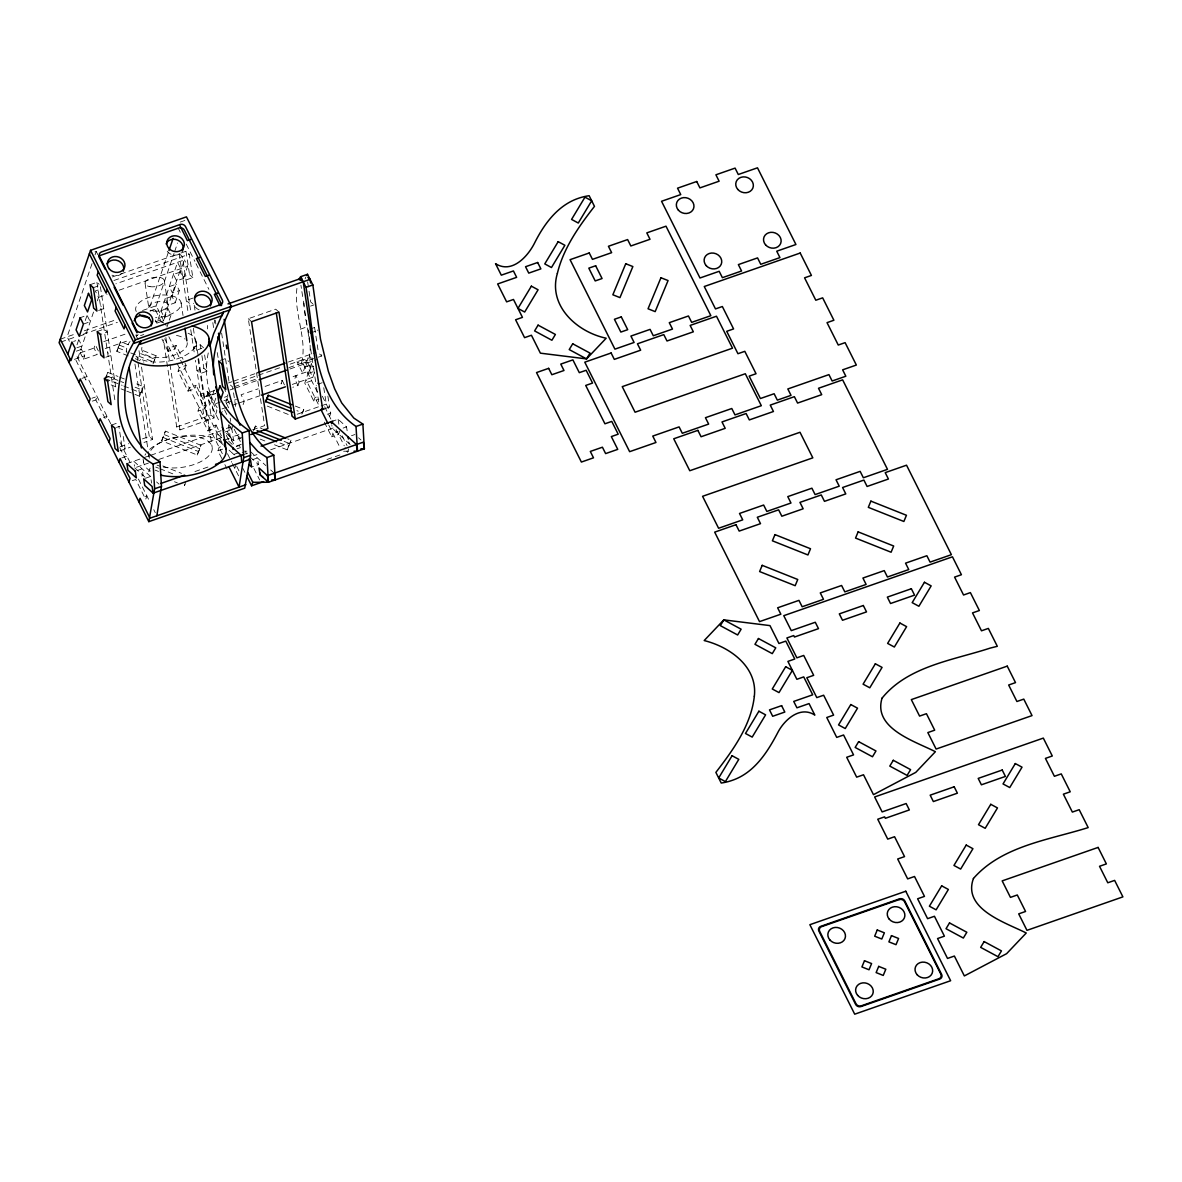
<?xml version="1.0" encoding="UTF-8"?>
<svg xmlns="http://www.w3.org/2000/svg" width="1182" height="1182" viewBox="0 0 1182 1182"><rect width="100%" height="100%" fill="white"/><g stroke="black" fill="none" stroke-linecap="round" stroke-linejoin="round"><path stroke-width="0.75" stroke-dasharray="5 3.75" d="M214.43 323.1L214.503 319.953M296.933 288.378C293.387 313.496 308.074 339.736 301.292 363.746L296.992 361.751L302.769 373.261L309.034 354.851L312.24 361.234L304.779 383.116L313.762 401.008L318.889 399.221M214.208 390.06L212.937 394.256L210.352 394.67L207.914 392.823L206.732 396.295L219.778 422.329M208.268 352.945C204.442 371.429 206.628 391.7 217.163 407.672M92.048 263.601L67.138 336.811L69.383 341.303M95.018 254.898L96.2 251.411L91.073 253.199M76.993 344.834L78.78 339.618L73.639 341.406M85.281 320.514L87.054 315.298L80.199 317.692M77.835 358.176L94.397 309.536M97.352 300.849L98.534 297.376L95.328 290.979L100.47 289.191M98.401 350.995L95.195 344.597L94.013 348.069L97.219 354.467L83.508 359.254L80.302 352.857L81.484 349.384L76.342 351.172M83.508 359.254L84.69 355.782L81.484 349.384M103.573 417.556L107.001 416.36L105.819 419.832L95.86 399.944L97.042 396.472L91.901 398.26M104.681 380.53L107.798 372.404L117.964 376.437M128.188 355.871L116.811 351.335L120.564 341.657L130.729 345.705M116.811 351.335L120.564 341.657M168.346 252.342L149.36 308.118L150.853 311.117M161.609 322.331L155.034 309.196L174.02 253.436M174.611 251.692L177.566 242.975M167.859 308.532L171.05 314.929L164.209 317.323L161.003 310.925L167.859 308.532L163.707 320.691L156.866 323.085L177.551 262.301L180.757 268.683L162.436 322.538M171.996 296.372L165.14 298.765L168.346 305.163L175.202 302.769L171.996 296.372L176.133 284.227L169.277 286.605L172.483 293.003L179.339 290.609L176.133 284.227M180.27 272.067L173.414 274.446L176.62 280.843L183.476 278.45L180.27 272.067L184.407 259.907L115.88 283.813M126.799 391.139L139.594 396.236L143.362 386.544L134.896 383.175M139.594 396.236L143.362 386.544M153.01 363.938L156.127 355.812L140.88 349.739M166.913 327.089L168.686 321.873M169.277 320.145L171.05 314.929M175.202 302.769L179.339 290.609M183.476 278.45L187.613 266.29L184.407 259.907M176.148 345.499L174.966 348.971L168.11 351.364L169.292 347.892L176.148 345.499L183.047 359.269M188.041 391.139L189.223 387.666L196.079 385.273L194.897 388.745L188.041 391.139L178.083 371.251L179.265 367.779L186.121 365.386L183.816 360.805M150.07 468.102L148.888 471.574L150.823 466.92M186.121 365.386L184.939 368.858L178.083 371.251M161.668 440.827L165.421 431.149L200.984 445.304L199.802 448.761L197.217 454.981L161.668 440.827L165.421 431.149M207.988 430.913L209.17 427.441L216.01 425.047L214.829 428.519L207.988 430.913L198.015 411.026L199.197 407.554L206.052 405.16L196.079 385.273M206.052 405.16L204.87 408.632L198.015 411.026M185.633 482.256L184.451 485.713L186.387 481.059M215.774 398.201L213.691 404.333L220.532 401.939M197.217 454.981L200.984 445.304M227.402 397.595L225.836 402.205L224.225 398.999M228.614 407.82L226.205 403.018L227.387 399.56L223.959 400.742M221.788 458.439L217.946 450.8L219.128 447.328L225.984 444.934M224.683 432.095L231.524 429.701L232.706 426.229M243.123 404.628L244.29 401.171L241.098 394.773L258.223 388.789M234.775 468.294L235.957 464.822M254.263 429.494L255.445 426.037L262.212 428.726M265.078 386.411L282.202 380.427L281.02 383.899L284.448 382.702M317.352 392.114L302.666 362.83L303.848 359.358L308.147 361.352C314.56 343.031 303.877 322.213 303.996 303.05M297.938 385.509L299.12 382.037L295.914 375.64L294.732 379.112L297.938 385.509L292.796 387.297M304.853 367.114L311.708 364.721L309.61 370.867L290.772 377.442M274.431 444.757L287.226 449.854L290.994 440.177L287.61 438.832M287.226 449.854L290.994 440.177M311.708 364.721L314.914 371.118L311.634 380.722L304.779 383.116M295.293 406.061L303.759 409.43L302.577 412.902L296.889 410.642M313.762 401.008L314.944 397.551L318.357 396.354M329.571 416.522L330.753 413.05L321.785 395.157M339.736 430.957L338.554 434.415L331.699 436.808L332.881 433.336L338.022 431.548M348.705 448.85L347.523 452.322L345.07 447.431M105.863 377.058L107.798 372.404M156.127 355.812L153.542 362.017L128.144 351.911M253.509 430.691L255.445 426.037M301.824 414.099L303.759 409.43M180.152 222.113L185.279 220.325M90.068 284.714L96.909 282.321L99.096 284.286M112.334 276.943L177.433 254.233M180.861 253.037L185.988 251.234L189.253 254.204L192.829 277.593L185.973 279.986L182.708 277.016L189.563 274.638L192.829 277.593M93.319 287.669L100.174 285.276L115.821 387.844M113.886 280.503L189.253 254.204M98.534 297.376L107.104 294.392M119.087 290.196L187.613 266.29M98.608 310.467L103.75 308.665L100.485 305.71M83.405 324.09L90.26 321.696L87.054 315.298M60.282 339.204L75.692 333.826M84.262 330.827L116.811 319.48M142.505 310.511L156.216 305.724L166.174 325.611M60.814 342.071L76.224 336.693M83.08 334.299L117.343 322.346M149.892 310.999L155.034 309.196M79.268 336.249L86.123 333.856L85.385 332.378M97.205 331.492L104.046 329.098L107.311 332.068L100.455 334.447M193.124 298.027L186.283 300.42L189.534 303.375M76.845 347.804L81.972 346.016L78.78 339.618M155.27 321.844L160.412 320.056L163.663 323.011M103.75 341.613L126.031 333.841M80.302 352.857L94.013 348.069M140.51 335.644L143.79 334.506M74.407 359.358L84.69 355.782M105.242 348.601L129.237 340.239M105.745 357.245L110.886 355.457L107.621 352.502M252.608 429.805L264.605 425.623L248.294 318.726L275.716 309.167L278.967 312.122M81.927 378.373L87.069 376.585L85.887 380.057L75.914 360.17L77.096 356.698L110.842 424.013M104.341 378.284L111.182 375.891L114.447 378.846L107.592 381.239M203.526 347.774L200.26 344.804L193.42 347.198L196.67 350.153L201.812 348.365M310.526 306.108L313.954 304.912M92.432 401.141L95.86 399.944M300.346 329.187L307.202 326.793M220.369 360.362L225.511 358.56L228.776 361.529M308.709 336.264L307.734 329.881L314.589 327.488L317.855 330.443M207.101 371.163L203.836 368.193L196.98 370.587L200.246 373.556L207.101 371.163L204.619 354.969M310.999 332.836L316.141 331.049M228.51 382.938L231.938 381.742M233.652 381.151L255.918 373.379M288.467 362.017L315.875 352.458M111.477 425.062L118.318 422.668M210.662 394.552L207.397 391.597L200.556 393.99L203.806 396.945L210.662 394.552L214.238 417.94L179.974 429.893L176.709 426.938L163.441 339.973M214.769 390.444L207.914 392.823L216.882 410.73L215.7 414.202L222.556 411.809M233.608 383.869L279.868 367.72M290.137 364.145L303.848 359.358L312.816 377.25L292.264 384.431M116.442 427.426L119.87 426.229M313.791 358.589L306.936 360.983L310.142 367.38L313.57 366.184M318.313 357.186L321.74 355.989L321.194 352.339M206.732 396.295L215.301 393.31M234.139 386.736L256.42 378.964M288.955 367.602L302.666 362.83M212.213 394.818L215.641 393.621M301.292 363.746L308.147 361.352M230.002 389.927L233.43 388.73M235.144 388.139L257.41 380.368M289.959 369.006L317.367 359.446M224.491 397.255L227.919 396.059L224.713 389.676M308.059 373.512L314.914 371.118M226.205 403.018L236.489 399.442M222.024 408.928L227.166 407.14M232.307 405.352L237.449 403.55M239.163 402.959L259.715 395.778M120.18 446.663L128.749 443.678M142.446 438.891L149.301 436.498L152.567 439.468L143.997 442.452M176.709 426.938L210.972 414.985L214.238 417.94M120.017 450.815L130.286 447.224M318.785 383.914L322.213 382.717M121.805 457.922L126.932 456.134L125.75 459.606L119.618 447.357M230.992 426.835L225.865 428.623L234.834 446.53M126.888 463.595L142.313 458.217M144.012 457.626L149.154 455.824M150.868 455.233L221.108 430.721M136.462 467.259L148.459 463.078M158.743 459.488L222.113 437.37M228.392 424.811L230.342 437.576L238.912 434.592M297.155 414.261L319.421 406.49L305.961 379.644M321.135 405.899L326.276 404.096L329.542 407.066L322.686 409.46M137.009 470.628L142.15 468.84L143.17 475.489L139.742 476.686M224.373 440.147L231.229 437.768L231.731 441.078M230.342 437.576L233.608 440.531L243.876 436.941M132.295 480.675L135.723 479.493L145.696 499.38L146.878 495.908L143.45 497.105M217.946 450.8L223.088 448.997M236.548 445.924L241.675 444.137M327.34 414.247L330.753 413.05M145.416 478.267L150.557 476.479L151.577 483.113M236.208 446.589L239.636 445.392L240.404 450.372M237.08 448.791L240.507 447.609M238.941 452.632L233.8 454.435L233.667 453.593M242.192 452.721L249.047 450.327M331.27 421.634L338.126 419.255L346.533 426.879L347.552 433.528M194.941 471.559L210.366 466.181M242.916 454.819L248.043 453.031L245.649 450.844M253.48 455.779L256.908 454.582M270.619 449.795L334.004 427.692M252.313 459.754L257.454 457.966L258.474 464.6L251.618 466.993M343.105 428.076L346.533 426.879M351.512 435.715L354.94 434.518M326.971 459.488L340.667 454.715M343.593 451.228L348.808 451.214M119.397 345.129L126.504 347.966M140.717 353.625L154.945 359.284M267.295 406.106L292.885 416.286M117.993 347.877L126.459 351.246M135.295 358.693L143.835 362.091M284.123 441.388L289.812 443.649M119.648 377.117L124.731 379.141M279.942 443.014L288.408 446.382M106.616 375.876L117.993 380.397M120.845 381.535L123.682 382.658M135.058 387.194L142.18 390.016M260.203 439.098L265.891 441.374M105.228 378.609L122.145 385.347M123.844 386.026L140.776 392.764M111.152 384.918L118.259 387.74M121.111 388.878L125.366 390.577M164.239 434.621L199.802 448.761M162.85 437.37L198.399 451.509M162.821 465.93L181.437 473.347M155.743 467.053L158.58 468.19M160.013 468.752L172.808 473.849M155.152 470.126L158.536 471.47M174.493 481.754L177.344 482.891M312.861 303.922L310.689 301.942L308.738 289.176M307.734 329.881L308.753 330.797M319.568 354.009L321.74 355.989M179.753 254.189L182.397 256.583L190.878 312.151M248.294 318.726L251.559 321.696M358.545 437.783L360.953 439.97M350.153 444.506L332.29 428.283L331.846 425.372M230.49 385.096L232.662 387.061L235.72 407.125M237.198 435.183L240.463 438.138M250.244 451.421L265.861 465.59M270.663 469.948L274.268 473.228M226.427 433.395L231.229 437.768M250.052 456.976L258.474 464.6M228.643 441.137L232.248 444.402M221.743 437.768L215.966 432.523L216.986 439.157L223.295 444.89M229.072 450.135L230.653 451.568M231.17 452.041L234.332 454.907M150.557 476.479L133.743 461.216L134.497 466.196M156.571 481.931L158.964 484.103M134.748 467.85L145.563 477.661M342.174 435.833L347.065 445.599M324.681 406.756L331.211 419.773M336.102 429.539L344.257 445.806M328.803 425.21L340.224 447.978M324.356 422.166L331.699 436.808M282.202 380.427L284.611 385.229M178.068 227.816L181.334 234.317M186.224 244.083L194.897 261.385M196.005 263.616L199.27 270.117M200.083 271.742L208.889 289.324M227.387 399.56L230.593 405.943M224.55 409.962L227.816 416.478M234.199 429.214L240.936 442.644M244.94 450.637L246.58 453.888M253.908 468.545L259.626 479.922M229.086 424.826L231.524 429.701M226.309 435.345L229.574 441.861M242.62 467.895L245.058 472.77M216.01 425.047L221.389 435.759M236.725 466.358L239.015 470.938M168.834 336.737L223.339 445.481M227.461 453.696L231.702 462.177M232.396 463.551L238.601 475.947M155.359 320.1L156.866 323.085M164.697 338.717L176.192 361.662M176.96 363.184L222.97 454.981M161.978 339.131L168.11 351.364M224.846 464.57L227.919 470.687M96.2 251.411L97.84 254.662M135.93 335.333L138.324 340.12M120.032 442.363L130.005 462.251M138.442 479.079L149.937 502.025M153.778 509.678L155.3 512.737M217.237 352.591L218.123 357.865M348.853 441.891L349.104 443.546M338.126 419.255L339.131 425.889M327.872 396.118L329.542 407.066M307.63 281.877L308.472 287.359M314.589 327.488L318.209 351.202M323.765 387.681L326.276 404.096M300.922 285.187L301.41 288.378M301.898 291.57L302.873 297.953M303.346 301.144L304.321 307.527M304.808 310.718L305.783 317.101M306.271 320.307L307.246 326.69M308.945 337.86L310.172 345.838M310.659 349.03L313.333 366.583M313.585 368.193L316.259 385.746M316.495 387.341L317.722 395.32M317.958 396.916L319.184 404.894M221.61 333.029L229.411 384.106M215.242 320.13L215.833 324.016M230.195 418.192L230.682 421.383M231.657 427.766L233.608 440.531M212.819 322.642L213.647 328.123M185.988 251.234L189.563 274.638M194.232 305.222L195.045 310.615M200.26 344.804L200.822 348.409M201.915 355.605L203.836 368.193M207.397 391.597L210.972 414.985M195.976 341.229L212.125 447.077M193.331 328.227L197.128 353.078M198.015 358.929L207.382 420.334L204.117 417.379L195.414 360.362M179.147 253.628L188.278 313.57M190.745 329.66L194.528 354.511M181.082 302.769L183.018 315.461M164.268 280.503L167.977 304.867M165.879 337.505L169.75 362.859M170.016 364.677L179.974 429.893M145.105 283.562L148.829 307.911M139.018 350.685L140.407 359.742M141.515 366.996L152.567 439.468M137.142 356.787L137.688 360.407M137.969 362.224L149.301 436.498M134.94 364.056L148.016 449.825M148.297 451.657L149.139 457.138M143.066 458.852L143.613 462.472M123.238 436.424L125.159 449.027L121.894 446.072L118.88 426.274M96.909 282.321L115.304 402.885M207.574 325.478L207.618 328.906M305.104 278.937A57.312 18.247 70.8 0 1 305.798 277.12M199.152 309.861A8.939 7.846 18.8 0 1 193.449 303.257M179.516 254.027A8.939 7.846 18.8 0 1 166.381 249.993M121.968 273.278A8.939 7.846 18.8 0 1 111.965 275.17M137.422 335.54A4.078 3.59 18.8 0 1 136.033 334.669M187.17 342.632A22.96 11.007 -8.7 0 1 162.407 357.54A22.96 11.007 -8.7 0 1 142.549 345.853M176.487 335.422A22.96 11.007 -8.7 0 1 185.042 339.086M136.24 311.516A22.96 11.007 -8.7 0 1 155.876 295.648A22.96 11.007 -8.7 0 1 181.171 303.818A22.96 11.007 -8.7 0 1 155.522 317.736M150.838 450.431A31.899 15.277 -8.7 0 1 196.005 436.838A31.899 15.277 -8.7 0 1 205.328 458.852A31.899 15.277 -8.7 0 1 157.058 465.147M149.405 458.188A31.899 15.277 -8.7 0 1 149.065 454.937M150.38 471.101A41.725 19.991 -8.7 0 1 143.465 461.054M144.958 455.188A41.725 19.991 -8.7 0 1 145.844 453.711M149.671 449.382A41.725 19.991 -8.7 0 1 188.588 435.39A41.725 19.991 -8.7 0 1 223.339 444.063M188.056 333.221A31.899 15.277 -8.7 0 1 181.998 357.038A31.899 15.277 -8.7 0 1 135.93 356.21M127.08 353.137A41.725 19.991 -8.7 0 1 130.035 341.524M136.24 335.924A41.725 19.991 -8.7 0 1 138.22 334.624M153.734 311.029A9.692 4.639 -8.7 0 0 168.021 305.192A9.692 4.639 -8.7 0 0 153.468 302.947A9.692 4.639 -8.7 0 0 153.734 311.029M150.011 286.665A9.692 4.639 -8.7 0 0 164.298 280.828A9.692 4.639 -8.7 0 0 149.745 278.583A9.692 4.639 -8.7 0 0 150.011 286.665"/><path stroke-width="1.5" d="M213.735 374.886C211.209 350.685 221.462 327.754 231.317 306.345L186.46 216.853L90.541 250.333L135.383 339.825C111.034 378.801 108.463 438.315 153.128 464.068L154.62 488.772L148.814 521.646L244.733 488.181L250.554 455.292L249.062 430.588C233.74 420.053 220.694 405.145 215.774 386.913M156.837 515.795L161.476 486.378L159.984 461.674C117.077 436.912 116.678 378.934 141.057 340.904L139.875 344.361L222.113 315.683L223.28 312.211L213.647 333.738L209.849 346.104M219.689 411.454L228.953 422.166L242.207 432.981L243.699 457.685L239.06 487.102L229.101 467.215M90.541 250.333L59.1 342.677L148.814 521.646M67.788 354.172L71.925 342.012L75.131 348.395L70.979 360.554L60.282 339.204M98.328 271.697L97.146 275.17L106.114 293.062L107.296 289.59M69.073 362.564L70.255 359.092M79.031 382.451L80.213 378.979L90.187 398.866L89.005 402.323M116.264 307.497L115.082 310.955L124.051 328.862L125.233 325.39M98.963 422.21L100.145 418.753L110.118 438.64L108.936 442.098M168.937 250.599L173.104 238.395M118.909 461.985L120.091 458.527L130.05 478.415L128.868 481.872M138.841 501.759L140.023 498.302L149.981 518.189L245.915 484.709M265.743 401.865L268.211 395.29L291.91 404.717M263.586 481.606L251.589 485.787L252.771 482.315L247.88 472.564M268.211 395.29L265.625 401.496L292.722 412.282M190.834 239.414L187.406 240.611L180.063 225.969M199.802 257.321L196.375 258.518L205.343 276.411L208.771 275.214M217.739 293.106L214.311 294.303L220.029 305.695M298.943 279.513A57.312 18.247 70.8 0 1 300.656 276.691L307.512 274.298L312.861 284.951L320.514 339.204L328.374 371.37L334.624 388.76L341.687 402.914L353.787 418.044L362.874 424.087L364.366 448.791L268.432 482.256L252.771 482.315M227.993 303.907L301.661 278.198M135.383 339.825L231.317 306.345M229.544 307.453L310.053 279.366L310.615 283.015M230.135 309.817L134.201 343.282L89.359 253.79M362.874 424.087L356.018 426.48C313.082 396.591 314.19 333.826 306.005 287.344L312.861 284.951M257.632 372.773L285.039 363.214M259.124 379.762L286.532 370.202M261.429 395.187L285.409 386.824M153.128 464.068L159.984 461.674M242.207 432.981L249.062 430.588M250.732 434.562L267.871 428.578L251.559 321.696L278.967 312.122L295.278 419.019L324.4 408.854M261.03 446.146L332.984 421.043M160.678 483.512L184.673 475.149M215.508 464.378L242.916 454.819M154.62 488.772L161.476 486.378M243.699 457.685L250.554 455.292M153.128 493.145L152.123 486.496L143.702 478.873L144.721 485.507L153.128 493.145L249.062 459.665M249.594 442.231L257.868 451.524L266.94 457.552L273.796 455.159L275.288 479.877L271.801 479.877M263.172 477.484L260.025 474.632L259.006 467.983L267.428 475.622L363.347 442.142L364.366 448.791L360.879 448.805M354.039 451.199L357.511 451.184L356.018 426.48M267.029 398.762L291.2 408.381M263.896 429.406L285.911 438.153M257.1 430.632L281.272 440.251M252.859 432.243L276.558 441.669M273.796 455.159C231.672 425.49 232.13 365.371 224.137 319.317M307.881 277.401L310.053 279.366M310.186 332.098L310.999 332.836M317.973 383.175L318.785 383.914M321.873 408.721L322.686 409.46L303.198 281.759L299.947 278.804L300.184 280.4M356.994 450.697L356.506 444.535L331.27 421.634L331.581 423.717M295.278 419.019L292.013 416.064L276.263 312.787M249.018 458.926L250.599 460.359L251.618 466.993L248.988 464.615M223.856 439.674L241.202 455.425L241.689 461.586M266.94 457.552L268.432 482.256L260.025 474.632L259.715 472.549M300.656 276.691L306.005 287.344M320.913 409.474L327.99 423.584M222.231 427.219L223.856 430.47M246.698 476.021L251.589 485.787M98.653 256.287L105.183 269.304M114.152 287.196L123.12 305.104M132.089 322.996L136.979 332.763M240.064 425.225C227.372 396.162 222.6 364.425 218.537 333.206M348.084 436.912L348.409 438.98M274.268 473.228L275.288 479.877M267.428 475.622L268.432 482.256M226.264 345.114L226.826 348.749M217.784 336.781L218.02 338.377M232.78 447.786L233.046 449.441M209.125 338.599L226.013 449.337M224.373 440.147L225.141 445.141M184.953 328.138L186.889 340.83M129.222 368.09L141.397 447.963M208.638 342.233L208.978 345.218M306.596 275.583A57.312 18.247 70.8 0 1 307.512 274.298M134.187 320.81A8.939 7.846 18.8 0 1 144.884 315.801A8.939 7.846 18.8 0 1 151.311 325.877M194.661 297.908A8.939 7.846 18.8 0 1 206.008 295.751A8.939 7.846 18.8 0 1 210.455 305.916M166.086 243.906A8.939 7.846 18.8 0 1 177.817 240.138A8.939 7.846 18.8 0 1 182.324 251.234M107.03 263.896A8.939 7.846 18.8 0 1 118.407 260.867A8.939 7.846 18.8 0 1 123.268 271.225M98.815 256.391A4.078 3.59 18.8 0 1 100.293 255.415L178.984 227.963A4.078 3.59 18.8 0 1 184.348 230.106L221.137 303.508A4.078 3.59 18.8 0 1 221.477 305.577M149.272 317.618A22.96 11.007 -8.7 0 1 139.446 314.752M224.314 445.304A41.725 19.991 -8.7 0 1 208.933 469.461A41.725 19.991 -8.7 0 1 160.56 475.075M192.178 326.01A41.725 19.991 -8.7 0 1 195.503 356.979A41.725 19.991 -8.7 0 1 131.941 359.328M557.372 273.397C547.709 305.68 577.008 332.127 606.189 338.215L586.538 358.9L540.396 353.167L531.427 335.26L524.572 337.653L515.603 319.761L522.459 317.367L513.476 299.46L506.635 301.853L497.652 283.961L516.637 277.342L513.431 270.944L501.301 275.17L495.539 263.675C511.895 274.061 527.822 256.524 534.619 242.931C543.927 224.388 557.269 205.904 577.54 198.606A57.312 50.309 18.8 0 1 589.138 195.71L594.472 206.362C578.796 226.53 563.459 248.176 557.372 273.397M754.338 696.242C751.102 725.29 733.165 749.89 715.878 772.393L721.227 783.045A57.312 50.309 18.8 0 0 732.825 780.15C754.87 772.348 767.975 751.353 778.258 731.673C784.981 719.291 800.436 705.61 814.826 715.095L809.049 703.586L796.934 707.811L793.728 701.428L812.699 694.809L803.73 676.902L796.875 679.295L787.906 661.403L794.762 659.009L785.794 641.102L778.938 643.496L769.97 625.603L723.827 619.87L704.177 640.555C729.708 646.864 757.765 666.707 754.338 696.242M882.038 698.178C872.789 728.467 914.898 741.232 935.39 751.708L915.74 772.393L873.483 794.659L863.51 774.771L856.669 777.15L846.696 757.278L853.552 754.884L843.579 734.997L836.723 737.391L826.765 717.504L833.606 715.11L823.647 695.223L816.792 697.616L806.818 677.729L813.674 675.336L803.716 655.449L796.86 657.842L786.887 637.955L793.743 635.561L794.481 637.024L818.491 628.647L815.284 622.264L791.275 630.641L783.769 615.674L952.456 556.811L961.424 574.718L954.583 577.112L963.552 595.004L970.392 592.61L979.376 610.518L972.52 612.897L981.488 630.804L988.344 628.41L997.312 646.303L990.161 648.105C953.135 660.221 907.894 666.131 882.038 698.178M80.199 317.692L76.062 329.852L79.268 336.249L83.405 324.09L80.199 317.692M88.473 293.372L84.336 305.532L87.542 311.93L91.679 299.77L88.473 293.372M219.955 385.923L217.857 392.069L221.064 398.452L223.162 392.321L219.955 385.923M973.436 878.492C962.237 909.002 1005.69 922.64 1026.257 932.997L1006.606 953.682L964.349 975.933L954.376 956.046L947.521 958.439L937.562 938.552L944.403 936.159L934.445 916.272L927.589 918.665L917.616 898.778L924.472 896.384L914.513 876.497L907.658 878.891L897.685 859.004L904.54 856.61L894.567 836.723L887.726 839.117L877.753 819.229L884.609 816.851L885.348 818.313L909.357 809.936L906.151 803.538L882.141 811.916L874.636 796.963L1043.322 738.1L1052.29 755.992L1045.435 758.386L1054.403 776.293L1061.259 773.9L1070.227 791.792L1063.386 794.186L1072.355 812.078L1079.196 809.7L1088.179 827.592C1048.966 839.944 1001.834 845.898 973.436 878.492M625.751 263.734L612.852 294.776L619.959 297.613L632.858 266.556L625.751 263.734M660.945 277.74L648.046 308.783L655.168 311.62L668.066 280.562L660.945 277.74M762.198 565.336L759.612 571.556L795.176 585.696L797.747 579.49L762.198 565.336M774.964 534.604L772.393 540.809L807.941 554.964L810.512 548.743L774.964 534.604M858.132 531.87L855.546 538.076L891.095 552.23L893.681 546.01L858.132 531.87M870.898 501.124L868.312 507.344L903.875 521.484L906.446 515.278L870.898 501.124M864.485 960.73L861.914 966.935L869.021 969.772L871.592 963.566L864.485 960.73M877.251 929.983L874.68 936.203L881.787 939.025L884.372 932.82L877.251 929.983M878.714 966.388L876.128 972.594L883.235 975.431L885.82 969.225L878.714 966.388M891.479 935.642L888.894 941.862L896.015 944.684L898.586 938.478L891.479 935.642M531.368 286.162L517.967 308.413L524.675 312.033L538.076 289.782L531.368 286.162M558.17 241.66L544.769 263.911L551.477 267.531L564.878 245.28L558.17 241.66M584.972 197.172L571.571 219.409L578.279 223.029L591.68 200.777L584.972 197.172M538.076 325.139L534.604 330.916L551.905 340.253L555.392 334.462L538.076 325.139M572.709 343.785L569.222 349.577L586.538 358.9L590.025 353.108L572.709 343.785M723.827 619.87L720.34 625.647L737.642 634.985L741.129 629.193L723.827 619.87M758.445 638.516L754.958 644.308L772.274 653.631L775.761 647.839L758.445 638.516M732.086 755.726L718.686 777.978L725.393 781.597L738.794 759.346L732.086 755.726M758.888 711.224L745.487 733.475L752.195 737.095L765.596 714.844L758.888 711.224M785.675 666.737L772.274 688.988L778.997 692.593L792.398 670.342L785.675 666.737M850.804 704.546L838.54 724.921L845.248 728.54L857.526 708.166L850.804 704.546M875.36 663.782L863.082 684.171L869.789 687.791L882.067 667.402L875.36 663.782M899.901 623.032L887.623 643.407L894.346 647.027L906.609 626.652L899.901 623.032M924.442 582.268L912.179 602.643L918.887 606.263L931.165 585.888L924.442 582.268M858.649 741.646L855.162 747.438L872.479 756.761L875.965 750.969L858.649 741.646M893.282 760.292L889.795 766.084L907.111 775.407L910.598 769.63L893.282 760.292M941.67 885.835L929.392 906.21L936.114 909.83L948.378 889.455L941.67 885.835M966.211 845.071L953.948 865.446L960.656 869.066L972.934 848.691L966.211 845.071M990.767 804.307L978.489 824.696L985.197 828.316L997.475 807.927L990.767 804.307M1015.308 763.557L1003.03 783.932L1009.753 787.552L1022.031 767.177L1015.308 763.557M949.515 922.935L946.028 928.712L963.345 938.05L966.832 932.258L949.515 922.935M984.148 941.581L980.661 947.373L997.977 956.696L1001.449 950.904L984.148 941.581M180.166 224.506L101.475 251.958A4.078 3.59 18.8 0 0 99.539 256.642L136.329 330.044A4.078 3.59 18.8 0 0 141.692 332.172L220.369 304.72A4.078 3.59 18.8 0 0 222.319 300.036L185.53 226.634A4.078 3.59 18.8 0 0 180.166 224.506M696.715 181.496L677.537 188.189L680.743 194.587L661.551 201.28L699.995 277.992L719.188 271.299L722.394 277.681L741.572 270.988L738.366 264.605L757.559 257.898L760.765 264.295L779.943 257.602L776.737 251.205L795.929 244.511L757.485 167.814L738.292 174.508L735.086 168.11L715.908 174.803L719.114 181.201L699.921 187.894L696.715 181.496M537.662 262.493L525.547 266.718L528.753 273.116L540.868 268.875L537.662 262.493M589.257 252.963L570.064 259.671L614.921 349.148L634.099 342.455L630.907 336.072L650.085 329.379L653.291 335.762L672.484 329.069L669.278 322.686L688.456 315.978L691.662 322.376L710.855 315.683L665.998 226.19L646.805 232.884L650.011 239.281L630.833 245.974L627.627 239.577L608.435 246.27L611.641 252.667L592.463 259.36L589.257 252.963M595.654 265.758L588.813 268.151L595.211 280.932L602.066 278.538L595.654 265.758M800.199 253.037L704.265 286.517L715.494 308.916L722.35 306.522L733.579 328.921L726.723 331.315L737.952 353.714L744.808 351.32L756.037 373.734L749.181 376.127L760.41 398.526L774.121 393.739L777.328 400.137L791.024 395.349L787.818 388.967L828.937 374.62L832.143 381.003L845.839 376.231L842.633 369.833L856.344 365.046L845.115 342.647L838.26 345.041L827.031 322.642L833.886 320.248L822.657 297.849L815.802 300.228L804.573 277.829L811.428 275.436L800.199 253.037M621.289 316.894L614.433 319.288L620.846 332.068L627.701 329.675L621.289 316.894M548.655 368.341L536.525 372.566L581.381 462.059L593.497 457.818L590.306 451.435L602.421 447.21L605.627 453.593L617.743 449.367L611.33 436.586L618.186 434.193L611.774 421.413L604.933 423.791L585.711 385.45L592.551 383.057L586.154 370.276L579.298 372.655L572.886 359.875L560.77 364.1L563.977 370.498L551.846 374.724L548.655 368.341M611.124 352.99L584.78 362.18L629.637 451.672L655.966 442.482L652.76 436.084L679.103 426.894L682.31 433.277L708.653 424.087L705.447 417.704L731.791 408.514L734.997 414.897L761.326 405.707L745.31 373.748L635.074 412.223L622.249 386.647L732.5 348.188L716.484 316.229L690.14 325.419L693.346 331.802L667.003 340.992L663.796 334.609L637.453 343.799L640.659 350.182L614.315 359.372L611.124 352.99M697.868 430.351L673.74 438.773L689.771 470.732L800.007 432.272L812.817 457.848L702.581 496.307L718.597 528.265L742.724 519.844L739.518 513.461L763.646 505.039L766.852 511.437L790.98 503.015L787.773 496.617L811.901 488.196L815.107 494.593L839.235 486.171L836.029 479.789L860.156 471.367L863.362 477.764L887.49 469.343L842.633 379.85L818.505 388.272L821.712 394.655L797.584 403.077L794.378 396.679L770.25 405.101L773.456 411.499L749.329 419.92L746.123 413.523L721.995 421.944L725.201 428.327L701.074 436.749L697.868 430.351M735.987 524.705L714.682 532.136L759.524 621.629L780.844 614.197L777.638 607.799L798.958 600.367L802.164 606.75L823.485 599.318L820.278 592.921L841.599 585.489L844.805 591.872L866.125 584.44L862.919 578.042L884.239 570.611L887.431 577.008L908.751 569.561L905.545 563.164L926.865 555.732L930.071 562.13L951.392 554.683L906.535 465.191L885.215 472.637L888.421 479.02L867.1 486.467L863.894 480.069L842.589 487.516L845.78 493.899L824.475 501.345L821.268 494.948L799.948 502.38L803.154 508.777L781.834 516.224L778.628 509.826L757.307 517.258L760.514 523.656L739.193 531.087L735.987 524.705M863.318 605.509L839.309 613.886L842.515 620.269L866.524 611.892L863.318 605.509M911.352 588.739L887.342 597.117L890.534 603.514L914.558 595.137L911.352 588.739M781.612 705.654L769.497 709.88L772.688 716.277L784.818 712.052L781.612 705.654M1007.241 666.131L911.322 699.611L919.581 716.085L926.437 713.706L934.696 730.181L927.84 732.574L936.114 749.063L1032.034 715.598L1023.775 699.109L1016.919 701.502L1008.66 685.013L1015.515 682.62L1007.241 666.131M954.184 786.784L930.175 795.161L933.366 801.559L957.39 793.181L954.184 786.784M1002.218 770.029L978.194 778.406L981.4 784.804L1005.409 776.426L1002.218 770.029M905.781 891.228L809.862 924.693L854.704 1014.186L950.638 980.72L905.781 891.228M899.487 898.867L820.796 926.319A4.078 3.59 18.8 0 0 818.86 931.017L855.65 1004.419A4.078 3.59 18.8 0 0 861.013 1006.547L939.69 979.095A4.078 3.59 18.8 0 0 941.64 974.411L904.851 901.009A4.078 3.59 18.8 0 0 899.487 898.867M899.177 899.605L821.638 926.658A4.078 3.59 18.8 0 0 819.687 931.342L855.945 1003.681A4.078 3.59 18.8 0 0 861.309 1005.808L938.863 978.755A4.078 3.59 18.8 0 0 940.798 974.071L904.54 901.733A4.078 3.59 18.8 0 0 899.177 899.605M1098.108 847.42L1002.173 880.886L1010.447 897.374L1017.288 894.981L1025.562 911.47L1018.707 913.863L1026.966 930.352L1122.9 896.872L1114.641 880.398L1107.785 882.777L1099.526 866.288L1106.367 863.909L1098.108 847.42M221.92 363.923L218.655 360.953L222.556 386.499L225.806 389.454L221.92 363.923M93.319 287.669L90.068 284.714L93.629 308.103L96.894 311.058L93.319 287.669M100.455 334.447L97.205 331.492L100.766 354.881L104.031 357.851L100.455 334.447M107.592 381.239L104.341 378.284L107.902 401.673L111.167 404.628L107.592 381.239M114.728 428.017L111.477 425.062L115.038 448.451L118.303 451.421L114.728 428.017M135.295 471.234L126.888 463.595L127.907 470.244L136.314 477.883L135.295 471.234M137.171 324.503A8.939 7.846 18.8 0 0 152.227 323.188A8.939 7.846 18.8 0 0 142.387 311.959A8.939 7.846 18.8 0 0 137.171 324.503M196.581 303.774A8.939 7.846 18.8 0 0 211.637 302.459A8.939 7.846 18.8 0 0 201.797 291.23A8.939 7.846 18.8 0 0 196.581 303.774M168.804 248.353A8.939 7.846 18.8 0 0 183.86 247.038A8.939 7.846 18.8 0 0 174.02 235.809A8.939 7.846 18.8 0 0 168.804 248.353M109.394 269.082A8.939 7.846 18.8 0 0 124.45 267.767A8.939 7.846 18.8 0 0 114.61 256.538A8.939 7.846 18.8 0 0 109.394 269.082M889.307 919.256A8.939 7.846 18.8 0 0 904.363 917.941A8.939 7.846 18.8 0 0 894.523 906.712A8.939 7.846 18.8 0 0 889.307 919.256M917.084 974.677A8.939 7.846 18.8 0 0 932.14 973.362A8.939 7.846 18.8 0 0 922.3 962.133A8.939 7.846 18.8 0 0 917.084 974.677M829.897 939.986A8.939 7.846 18.8 0 0 844.953 938.671A8.939 7.846 18.8 0 0 835.113 927.442A8.939 7.846 18.8 0 0 829.897 939.986M857.674 995.407A8.939 7.846 18.8 0 0 872.73 994.092A8.939 7.846 18.8 0 0 862.89 982.863A8.939 7.846 18.8 0 0 857.674 995.407M678.394 210.174A8.939 7.846 18.8 0 0 693.45 208.859A8.939 7.846 18.8 0 0 683.61 197.63A8.939 7.846 18.8 0 0 678.394 210.174M706.171 265.595A8.939 7.846 18.8 0 0 721.227 264.28A8.939 7.846 18.8 0 0 711.387 253.051A8.939 7.846 18.8 0 0 706.171 265.595M765.581 244.866A8.939 7.846 18.8 0 0 780.622 243.551A8.939 7.846 18.8 0 0 770.797 232.322A8.939 7.846 18.8 0 0 765.581 244.866M737.804 189.445A8.939 7.846 18.8 0 0 752.845 188.13A8.939 7.846 18.8 0 0 743.02 176.901A8.939 7.846 18.8 0 0 737.804 189.445"/></g></svg>
